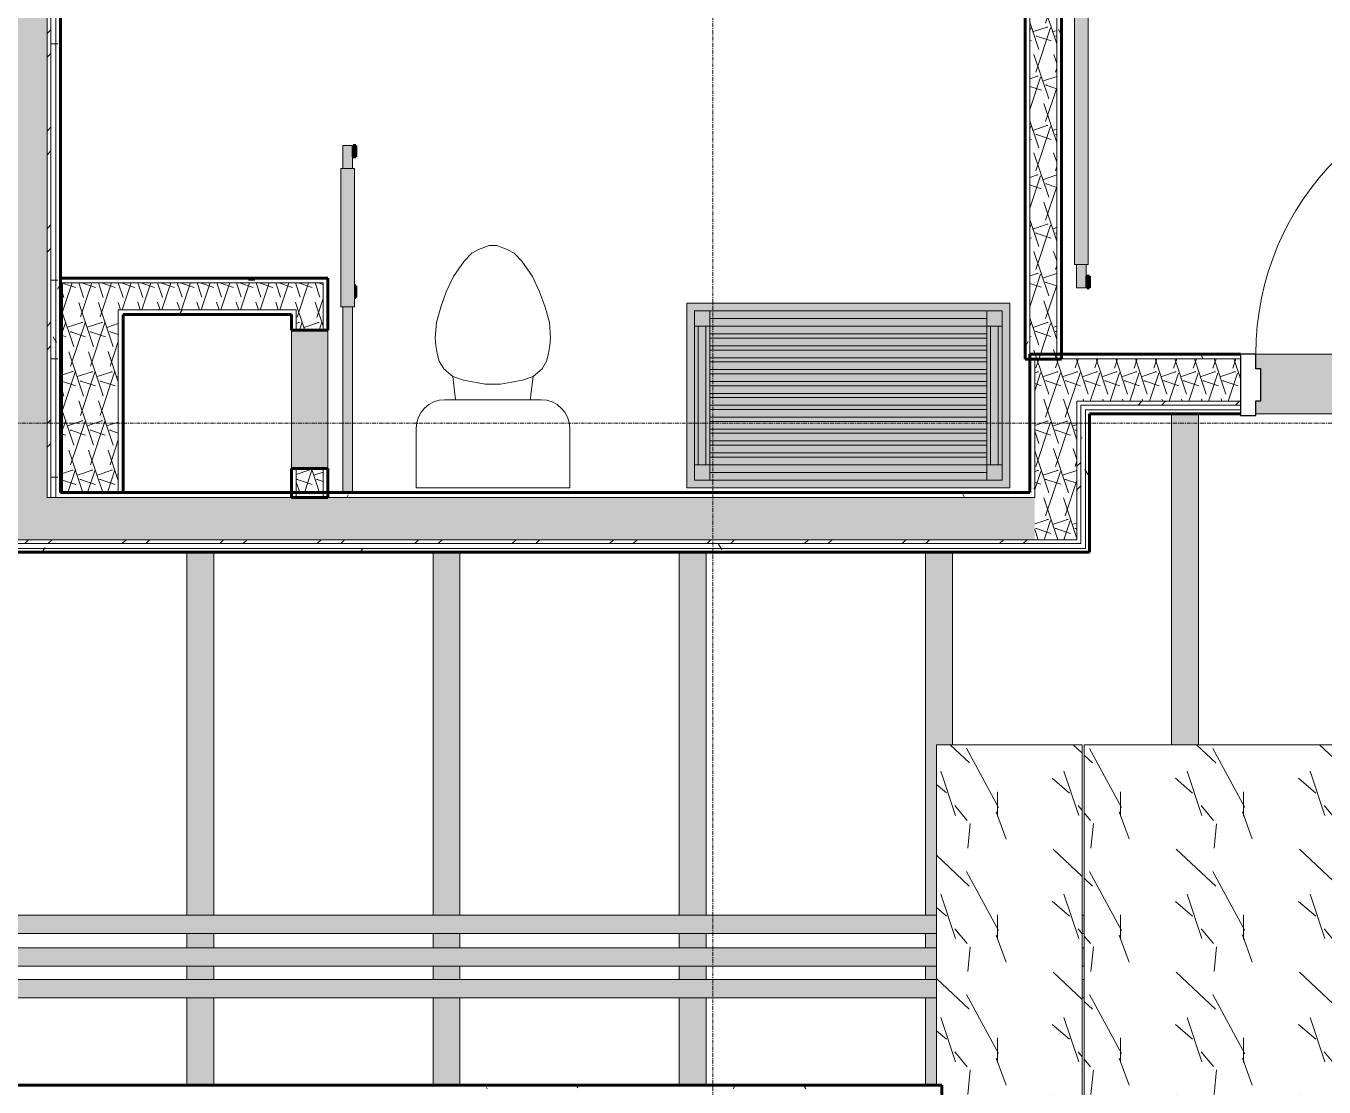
# Model space of a CAD drawing. Header units: inches. Extents: x -4169 to -1846, y 9706 to 12377.
# Drawn here: x -2916.6 to -2747.9, y 10380.9 to 10518.8 of the extents above; entities that cross this region are included whole.
import ezdxf

# ---------------------------------------------------------------- set-up
doc = ezdxf.new("R2010")
doc.units = ezdxf.units.IN
doc.header["$MEASUREMENT"] = 0
doc.linetypes.add('Grid Line 1_2_', pattern=[0.875, 0.5, -0.125, 0.125, -0.125])
for name, color, linetype, lineweight in [('0-1', 7, 'Continuous', 5), ('0-2', 50, 'Continuous', 18), ('A-CLNG', 13, 'Continuous', 18), ('A-CLNG-PATT-1', 252, 'Continuous', 18), ('A-DOOR', 31, 'Continuous', 18), ('A-DOOR-3', 135, 'Continuous', 18), ('A-DOOR-4', 50, 'Continuous', 18), ('A-DOOR-5', 10, 'Continuous', 60), ('A-DOOR-6', 31, 'Continuous', 30), ('A-DOOR-7', 31, 'Continuous', 9), ('A-DOOR-FRAM', 31, 'Continuous', 30), ('A-WALL', 113, 'Continuous', 18), ('A-WALL-1', 8, 'Continuous', 5), ('A-WALL-3', 252, 'Continuous', 18), ('A-WALL-4', 10, 'Continuous', 60), ('A-WALL-5', 50, 'Continuous', 18), ('A-WALL-PATT-1', 250, 'Continuous', 9), ('A-WALL-PATT-2', 253, 'Continuous', 9), ('A-WALL-PATT-4', 111, 'Continuous', 9), ('I-WALL', 2, 'Continuous', 18), ('I-WALL-2', 2, 'Continuous', 5), ('I-WALL-3', 2, 'Continuous', 60), ('P-PIPE', 3, 'Continuous', 9), ('P-PIPE-1', 3, 'Continuous', 5), ('P-SANR-FIXT-2', 250, 'Continuous', 9), ('Q-CASE-1', 9, 'Continuous', 9), ('Q-CASE-3', 250, 'Continuous', 9), ('S-BEAM', 12, 'Continuous', 9), ('S-GRID-1', 1, 'Grid Line 1_2_', 9)]:
    doc.layers.add(name, color=color, linetype=linetype, lineweight=lineweight)
pattern_1 = [(0, (0, 0), (20.48, 5.12), [0.845, -14.515, 0.845, -14.515, -81.92]), (0, (0, 0), (20.48, 5.12), [-30.72, 0.845, -29.875, 0.845, -14.515, -35.84]), (0, (0, 0), (20.48, 5.12), [-76.8, 0.845, -9.395, 0.845, -24.755]), (120, (7.68, 2.56), (-14.67405, 15.1762003), [0.845, -14.515, 0.845, -14.515, -81.92]), (120, (7.68, 2.56), (-14.67405, 15.1762003), [-30.72, 0.845, -29.875, 0.845, -14.515, -35.84]), (120, (7.68, 2.56), (-14.67405, 15.1762003), [-76.8, 0.845, -9.395, 0.845, -24.755]), (240, (10.24, 12.8), (-5.80595, -20.2962003), [0.845, -14.515, 0.845, -14.515, -81.92]), (240, (10.24, 12.8), (-5.80595, -20.2962003), [-30.72, 0.845, -29.875, 0.845, -14.515, -35.84]), (240, (10.24, 12.8), (-5.80595, -20.2962003), [-76.8, 0.845, -9.395, 0.845, -24.755])]
pattern_2 = [(161.57, (0.32, 0.32), (-2.560496185, -0.000537386), [0, -18.214, 2.022, 0]), (18.43, (-0.32, 0.32), (-2.560496185, 0.000537386), [0, -18.214, 2.022, 0]), (108.43, (0.32, 0.32), (1.27922091, -6.400876726), [6.07, -14.166]), (71.57, (-0.32, 0.32), (1.27922091, 6.400876726), [6.07, -14.166])]
pattern_3 = [(45, (0, 0), (-6.335677, 6.335677), []), (45, (0, 9.6), (-6.335677, 6.335677), [])]

# ---------------------------------------------------------------- blocks, each defined once
blk = doc.blocks.new('BARN - FLUSH - 3-0 x 7-0 BARN DOOR-2638558-ENLARGED RCP - 2ND FLOOR PLAN')
at = {"layer": 'A-DOOR-3'}
h = blk.add_hatch(color=256, dxfattribs=at)
h.paths.add_polyline_path([(21, -4.32), (-21, -4.34), (-21, -4.95), (21, -4.95), (21, -4.34)], flags=0)
h.paths.add_polyline_path([(-57, -4.63), (-57, -4.32), (-60, -4.34), (-60, -4.95), (-57, -4.95), (-57, -4.64)], flags=0)
h = blk.add_hatch(color=256, dxfattribs=at)
h.paths.add_polyline_path([(21, -5.55), (21, -4.95), (-21, -4.95), (-21, -5.57), (21, -5.57)], flags=0)
h.paths.add_polyline_path([(-57, -5.39), (-57, -4.95), (-60, -4.95), (-60, -5.57), (-57, -5.55), (-57, -5.39)], flags=0)
for points in [[(-21, -5.82), (-21, -4.07), (-57, -4.07), (-57, -5.82), (-22.13, -5.82)], [(-58.5, -6), (-58.5, -5.67), (-60, -5.67), (-60, -6)], [(-22.23, -6), (-22.23, -5.82), (-23.73, -5.82), (-23.73, -6), (-22.68, -6)]]:
    blk.add_hatch(color=256, dxfattribs=at).paths.add_polyline_path(points, flags=0)
at = {"layer": 'A-DOOR-4'}
for p, q in [((-60, -4.32), (-57, -4.32)), ((-60, -4.32), (-60, -4.95)), ((-60, -4.95), (-60, -5.57)), ((-57, -5.82), (-57, -4.07)), ((-57, -4.07), (-21, -4.07)), ((-21, -4.07), (-21, -5.82)), ((-21, -4.32), (21, -4.32)), ((21, -4.95), (21, -4.32)), ((21, -5.57), (21, -4.95)), ((-57, -5.57), (-60, -5.57)), ((-21, -5.82), (-57, -5.82)), ((21, -5.57), (-21, -5.57))]:
    blk.add_line(p, q, dxfattribs=at)
at = {"layer": 'A-DOOR-5'}
for p, q in [((-60, -6), (-60, -5.67)), ((-60, -5.67), (-58.5, -5.67)), ((-58.5, -6), (-60, -6)), ((-58.5, -5.67), (-58.5, -6)), ((-23.73, -6), (-23.73, -5.82)), ((-22.23, -6), (-23.73, -6)), ((-22.23, -5.82), (-22.23, -6))]:
    blk.add_line(p, q, dxfattribs=at)
blk = doc.blocks.new('Toilet-Domestic-3D - Toilet-Domestic-3D-1352612-ENLARGED RCP - 2ND FLOOR PLAN')
at = {"layer": 'P-SANR-FIXT-2'}
for p, q in [((-9.98, 19.48), (9.98, 19.48)), ((-9.98, 11.75), (-9.98, 19.48)), ((9.98, 19.48), (9.98, 11.75)), ((6.25, 8.02), (-6.25, 8.02)), ((-4.86, 8.02), (-5.21, 5)), ((4.86, 8.02), (5.21, 5)), ((-3.84, 5.5), (-5.21, 5)), ((-1, 6), (-3.84, 5.5)), ((1, 6), (-1, 6)), ((3.84, 5.5), (1, 6)), ((5.21, 5), (3.84, 5.5)), ((-6.4, 4), (-6.97, 3)), ((-5.21, 5), (-6.4, 4)), ((6.4, 4), (5.21, 5)), ((6.97, 3), (6.4, 4)), ((-7.24, 2), (-7.41, 1)), ((-6.97, 3), (-7.24, 2)), ((7.24, 2), (6.97, 3)), ((7.41, 1), (7.24, 2)), ((-7.41, 1), (-7.5, 0)), ((-7.5, 0), (-7.33, -1.99)), ((7.33, -1.99), (7.5, 0)), ((7.5, 0), (7.41, 1)), ((-7.33, -1.99), (-6.79, -4)), ((6.79, -4), (7.33, -1.99)), ((-6.79, -4), (-6.06, -6)), ((6.06, -6), (6.79, -4)), ((-6.06, -6), (-5.13, -8)), ((5.13, -8), (6.06, -6)), ((-5.13, -8), (-3.74, -10)), ((3.74, -10), (5.13, -8)), ((-3.74, -10), (-2.74, -11)), ((2.74, -11), (3.74, -10)), ((-2.74, -11), (-1.87, -11.5)), ((-1.87, -11.5), (-0.5, -12)), ((0.5, -12), (1.87, -11.5)), ((1.87, -11.5), (2.74, -11)), ((-0.5, -12), (0.5, -12))]:
    blk.add_line(p, q, dxfattribs=at)
for centre, start, end in [((-6.25, 11.75), 180, 270), ((6.25, 11.75), 270, 360)]:
    blk.add_arc(centre, 3.73, start, end, dxfattribs=at)
blk = doc.blocks.new('Bath Vanity - Bath Vanity 42_-V98-ENLARGED RCP - 2ND FLOOR PLAN')
at = {"layer": 'Q-CASE-1'}
h = blk.add_hatch(color=256, dxfattribs=at)
h.paths.add_polyline_path([(-20.26, 24), (-20.26, 0), (21.74, 0), (21.74, 24), (14.62, 24)], flags=0)
h.paths.add_polyline_path([(15.89, 23), (20.74, 23), (20.74, 1), (-19.26, 1), (-19.26, 23), (15.87, 23)], flags=0)
h.paths.add_polyline_path([(17.13, 22), (-17.26, 22), (-17.26, 21), (18.74, 21), (18.74, 22), (17.58, 22)], flags=0)
h.paths.add_polyline_path([(17.58, 20), (-17.26, 20), (-17.26, 19.45), (18.74, 19.45), (18.74, 20)], flags=0)
h.paths.add_polyline_path([(18.74, 18.45), (-17.26, 18.45), (-17.26, 17.91), (18.74, 17.91)], flags=0)
h.paths.add_polyline_path([(-16.18, 16.91), (-17.26, 16.91), (-17.26, 16.36), (18.74, 16.36), (18.74, 16.91), (17.58, 16.91)], flags=0)
h.paths.add_polyline_path([(17.58, 15.36), (-17.26, 15.36), (-17.26, 14.82), (18.74, 14.82), (18.74, 15.36)], flags=0)
h.paths.add_polyline_path([(-17.26, 13.82), (-17.26, 13.27), (18.74, 13.27), (18.74, 13.82), (-16.18, 13.82)], flags=0)
h.paths.add_polyline_path([(-17.26, 12.27), (-17.26, 11.73), (18.74, 11.73), (18.74, 12.27), (-16.18, 12.27)], flags=0)
h.paths.add_polyline_path([(17.58, 10.73), (-17.26, 10.73), (-17.26, 10.18), (18.74, 10.18), (18.74, 10.73)], flags=0)
h.paths.add_polyline_path([(-17.26, 9.18), (-17.26, 8.64), (18.74, 8.64), (18.74, 9.18), (-16.18, 9.18)], flags=0)
h.paths.add_polyline_path([(-17.26, 7.64), (-17.26, 7.09), (18.74, 7.09), (18.74, 7.64), (-16.18, 7.64)], flags=0)
h.paths.add_polyline_path([(18.74, 6.09), (-17.26, 6.09), (-17.26, 5.55), (18.74, 5.55)], flags=0)
h.paths.add_polyline_path([(18.74, 4.55), (-17.26, 4.55), (-17.26, 4), (18.74, 4)], flags=0)
h.paths.add_polyline_path([(-16.18, 3), (-17.26, 3), (-17.26, 2), (18.74, 2), (18.74, 3), (17.58, 3)], flags=0)
h = blk.add_hatch(color=256, dxfattribs=at)
h.paths.add_polyline_path([(-17.26, 23), (-19.26, 23), (-19.26, 21), (-17.26, 21), (-17.26, 22)], flags=0)
h.paths.add_polyline_path([(20.74, 23), (18.74, 23), (18.74, 21), (20.74, 21), (20.74, 22)], flags=0)
h.paths.add_polyline_path([(18.74, 3), (18.74, 1), (20.74, 1), (20.74, 3), (19.24, 3)], flags=0)
h.paths.add_polyline_path([(-19.26, 3), (-19.26, 1), (-17.26, 1), (-17.26, 3), (-18.76, 3)], flags=0)
for points in [[(16.85, 23), (-17.26, 23), (-17.26, 22), (18.74, 22), (18.74, 23), (17.07, 23)], [(-18.76, 21), (-19.26, 21), (-19.26, 3), (-18.76, 3.01), (-18.76, 20)], [(-17.76, 21), (-18.76, 21), (-18.76, 3), (-17.76, 3.01), (-17.76, 20)], [(-17.26, 21), (-17.76, 21), (-17.76, 3), (-17.26, 3.01), (-17.26, 20)], [(-17.26, 21), (-17.26, 20), (18.74, 20), (18.74, 21), (-16.18, 21)], [(19.17, 21), (18.74, 21), (18.74, 3), (19.24, 3.01), (19.24, 21)], [(20.24, 21), (19.24, 21), (19.24, 3), (20.24, 3.01), (20.24, 20.22)], [(20.24, 21), (20.24, 3), (20.74, 3.01), (20.74, 21)], [(-17.26, 19.45), (-17.26, 18.45), (18.74, 18.45), (18.74, 19.45), (-16.18, 19.45)], [(-17.26, 17.91), (-17.26, 16.91), (18.74, 16.91), (18.74, 17.91), (-16.18, 17.91)], [(-16.18, 16.36), (-17.26, 16.36), (-17.26, 15.36), (18.74, 15.36), (18.74, 16.36), (17.58, 16.36)], [(-16.18, 14.82), (-17.26, 14.82), (-17.26, 13.82), (18.74, 13.82), (18.74, 14.82), (17.58, 14.82)], [(-17.26, 13.27), (-17.26, 12.27), (18.74, 12.27), (18.74, 13.27), (-16.18, 13.27)], [(-17.26, 11.73), (-17.26, 10.73), (18.74, 10.73), (18.74, 11.73), (-16.18, 11.73)], [(-17.26, 10.18), (-17.26, 9.18), (18.74, 9.18), (18.74, 10.18), (-16.18, 10.18)], [(-9.14, 8.64), (-17.26, 8.64), (-17.26, 7.64), (18.74, 7.64), (18.74, 8.64), (17.58, 8.64)], [(-16.18, 7.09), (-17.26, 7.09), (-17.26, 6.09), (18.74, 6.09), (18.74, 7.09), (17.58, 7.09)], [(-16.18, 5.55), (-17.26, 5.55), (-17.26, 4.55), (18.74, 4.55), (18.74, 5.55), (17.58, 5.55)], [(17.58, 4), (-17.26, 4), (-17.26, 3), (18.74, 3.01), (18.74, 4)], [(17.58, 2), (-17.26, 2), (-17.26, 1), (18.74, 1), (18.74, 2)]]:
    blk.add_hatch(color=256, dxfattribs=at).paths.add_polyline_path(points, flags=0)
at = {"layer": 'Q-CASE-3'}
for p, q in [((-20.26, 0), (-20.26, 24)), ((-20.26, 24), (21.74, 24)), ((21.74, 24), (21.74, 0)), ((-19.26, 21), (-19.26, 23)), ((-19.26, 23), (-17.26, 23)), ((-17.26, 23), (18.74, 23)), ((-17.26, 23), (-17.26, 21)), ((-17.26, 22), (18.74, 22)), ((18.74, 21), (18.74, 23)), ((18.74, 23), (20.74, 23)), ((20.74, 23), (20.74, 21)), ((-19.26, 21), (-19.26, 3)), ((-17.26, 21), (-19.26, 21)), ((-18.76, 21), (-18.76, 3)), ((-17.76, 21), (-17.76, 3)), ((18.74, 21), (-17.26, 21)), ((-17.26, 21), (-17.26, 3)), ((18.74, 21), (18.74, 3)), ((20.74, 21), (18.74, 21)), ((19.24, 21), (19.24, 3)), ((20.24, 21), (20.24, 3)), ((20.74, 21), (20.74, 3)), ((-17.26, 20), (18.74, 20)), ((18.74, 19.45), (-17.26, 19.45)), ((-17.26, 18.45), (18.74, 18.45)), ((18.74, 17.91), (-17.26, 17.91)), ((-17.26, 16.91), (18.74, 16.91)), ((18.74, 16.36), (-17.26, 16.36)), ((-17.26, 15.36), (18.74, 15.36)), ((18.74, 14.82), (-17.26, 14.82)), ((-17.26, 13.82), (18.74, 13.82)), ((18.74, 13.27), (-17.26, 13.27)), ((-17.26, 12.27), (18.74, 12.27)), ((18.74, 11.73), (-17.26, 11.73)), ((-17.26, 10.73), (18.74, 10.73)), ((18.74, 10.18), (-17.26, 10.18)), ((-17.26, 9.18), (18.74, 9.18)), ((18.74, 8.64), (-17.26, 8.64)), ((-17.26, 7.64), (18.74, 7.64)), ((18.74, 7.09), (-17.26, 7.09)), ((-17.26, 6.09), (18.74, 6.09)), ((18.74, 5.55), (-17.26, 5.55)), ((-17.26, 4.55), (18.74, 4.55)), ((18.74, 4), (-17.26, 4)), ((-19.26, 1), (-19.26, 3)), ((-19.26, 3), (-17.26, 3)), ((-17.26, 3), (18.74, 3)), ((-17.26, 3), (-17.26, 1)), ((-17.26, 2), (18.74, 2)), ((18.74, 1), (18.74, 3)), ((18.74, 3), (20.74, 3)), ((20.74, 3), (20.74, 1)), ((-17.26, 1), (-19.26, 1)), ((-17.26, 1), (18.74, 1)), ((20.74, 1), (18.74, 1)), ((21.74, 0), (-20.26, 0))]:
    blk.add_line(p, q, dxfattribs=at)
blk = doc.blocks.new('BARN - FLUSH - WIDTH 2-2638555-ENLARGED RCP - 2ND FLOOR PLAN')
at = {"layer": 'A-DOOR-3'}
for points in [[(-31.5, 5.67), (-31.5, 6), (-33, 6), (-33, 5.67)], [(-15.13, 4.07), (-12, 4.07), (-12, 5.82), (-30, 5.82), (-30, 4.07), (-21.6, 4.07)], [(-13.23, 5.82), (-13.23, 6), (-14.73, 6), (-14.73, 5.82)]]:
    blk.add_hatch(color=256, dxfattribs=at).paths.add_polyline_path(points, flags=0)
h = blk.add_hatch(color=256, dxfattribs=at)
h.paths.add_polyline_path([(8.72, 4.95), (12, 4.95), (12, 5.57), (-12, 5.55), (-12, 4.95), (6.66, 4.95)], flags=0)
h.paths.add_polyline_path([(-33, 4.95), (-30, 4.95), (-30, 5.57), (-33, 5.55), (-33, 5.11)], flags=0)
h = blk.add_hatch(color=256, dxfattribs=at)
h.paths.add_polyline_path([(-33, 4.32), (-30, 4.34), (-30, 4.95), (-33, 4.95), (-33, 4.34)], flags=0)
h.paths.add_polyline_path([(8.72, 4.32), (12, 4.34), (12, 4.95), (-12, 4.95), (-12, 4.32), (6.75, 4.32)], flags=0)
at = {"layer": 'A-DOOR-4'}
for p, q in [((-30, 5.57), (-33, 5.57)), ((-33, 5.57), (-33, 4.95)), ((-30, 4.07), (-30, 5.82)), ((-30, 5.82), (-12, 5.82)), ((-12, 5.82), (-12, 4.07)), ((12, 5.57), (-12, 5.57)), ((12, 4.95), (12, 5.57)), ((-33, 4.95), (-33, 4.32)), ((-33, 4.32), (-30, 4.32)), ((-12, 4.07), (-30, 4.07)), ((-12, 4.32), (12, 4.32)), ((12, 4.32), (12, 4.95))]:
    blk.add_line(p, q, dxfattribs=at)
at = {"layer": 'A-DOOR-5'}
for p, q in [((-33, 6), (-33, 5.67)), ((-31.5, 6), (-33, 6)), ((-33, 5.67), (-31.5, 5.67)), ((-31.5, 5.67), (-31.5, 6)), ((-14.73, 6), (-14.73, 5.82)), ((-13.23, 6), (-14.73, 6)), ((-13.23, 5.82), (-13.23, 6))]:
    blk.add_line(p, q, dxfattribs=at)
blk = doc.blocks.new('CTR - 1st Phase - Unit Layouts_rvt-1-ENLARGED RCP - 2ND FLOOR PLAN')
at = {"layer": 'A-WALL-1'}
blk.add_hatch(color=256, dxfattribs=at).paths.add_polyline_path([(-2882.07, 10461.29), (-2877.32, 10461.29), (-2877.32, 10479.29), (-2882.07, 10479.29), (-2882.07, 10461.96)], flags=0)
at = {"layer": 'A-WALL-3'}
blk.add_hatch(color=256, dxfattribs=at).paths.add_polyline_path([(-2912.07, 10458.16), (-2911.82, 10458.16), (-2911.82, 10485.42), (-2912.07, 10485.41), (-2912.07, 10460.27)], flags=0)
at = {"layer": 'A-WALL-PATT-1'}
h = blk.add_hatch(dxfattribs=at)
h.set_pattern_fill('FP_1', color=256, style=0, pattern_type=2)
h.set_pattern_definition(pattern_1)
h.paths.add_polyline_path([(-2786.1, 10475.52), (-2786.1, 10522.67), (-2786.72, 10522.67), (-2786.72, 10475.52)], flags=0)
h.paths.add_polyline_path([(-2786.1, 10526.17), (-2786.1, 10526.79), (-2786.72, 10526.79), (-2786.72, 10526.17)], flags=0)
h.paths.add_polyline_path([(-2786.1, 10562.79), (-2786.1, 10565.89), (-2786.72, 10565.89), (-2786.72, 10562.79)], flags=0)
h = blk.add_hatch(dxfattribs=at)
h.set_pattern_fill('FP_1', color=256, style=0, pattern_type=2)
h.set_pattern_definition(pattern_1)
h.paths.add_polyline_path([(-2782.6, 10475.54), (-2781.97, 10475.54), (-2781.97, 10526.79), (-2782.6, 10526.79), (-2782.6, 10490.43)], flags=0)
h.paths.add_polyline_path([(-2782.6, 10562.79), (-2781.97, 10562.79), (-2781.97, 10565.89), (-2782.6, 10565.89)], flags=0)
h = blk.add_hatch(dxfattribs=at)
h.set_pattern_fill('FP_1', color=256, style=0, pattern_type=2)
h.set_pattern_definition(pattern_1)
h.paths.add_polyline_path([(-2877.95, 10485.42), (-2877.95, 10486.04), (-2912.07, 10486.04), (-2912.07, 10485.42), (-2881.45, 10485.42)], flags=0)
h = blk.add_hatch(dxfattribs=at)
h.set_pattern_fill('FP_1', color=256, style=0, pattern_type=2)
h.set_pattern_definition(pattern_1)
h.paths.add_polyline_path([(-2877.95, 10458.16), (-2877.32, 10458.16), (-2877.32, 10461.29), (-2877.95, 10461.29)], flags=0)
h.paths.add_polyline_path([(-2877.32, 10479.29), (-2877.32, 10486.04), (-2877.95, 10486.04), (-2877.95, 10479.29)], flags=0)
h = blk.add_hatch(dxfattribs=at)
h.set_pattern_fill('FP_1', color=256, style=0, pattern_type=2)
h.set_pattern_definition(pattern_1)
h.paths.add_polyline_path([(-2903.28, 10481.29), (-2882.07, 10481.29), (-2882.07, 10481.92), (-2904.57, 10481.92), (-2904.57, 10481.29), (-2903.95, 10481.29)], flags=0)
at = {"layer": 'A-WALL-PATT-2'}
h = blk.add_hatch(dxfattribs=at)
h.set_pattern_fill('FP_2', color=256, style=0, pattern_type=2)
h.set_pattern_definition(pattern_2)
h.paths.add_polyline_path([(-2782.6, 10475.52), (-2782.6, 10526.79), (-2786.1, 10526.79), (-2786.1, 10475.52)], flags=0)
h.paths.add_polyline_path([(-2784.12, 10562.79), (-2782.6, 10562.79), (-2782.6, 10565.89), (-2786.1, 10565.89), (-2786.1, 10562.79)], flags=0)
h = blk.add_hatch(dxfattribs=at)
h.set_pattern_fill('FP_2', color=256, style=0, pattern_type=2)
h.set_pattern_definition(pattern_2)
h.paths.add_polyline_path([(-2881.72, 10481.92), (-2881.45, 10481.92), (-2881.45, 10485.42), (-2911.82, 10485.42), (-2911.82, 10481.92), (-2882.07, 10481.92)], flags=0)
h = blk.add_hatch(dxfattribs=at)
h.set_pattern_fill('FP_2', color=256, style=0, pattern_type=2)
h.set_pattern_definition(pattern_2)
h.paths.add_polyline_path([(-2877.95, 10458.16), (-2877.95, 10461.29), (-2881.45, 10461.29), (-2881.45, 10458.16), (-2878.54, 10458.16)], flags=0)
h.paths.add_polyline_path([(-2877.95, 10479.29), (-2877.95, 10485.42), (-2881.45, 10485.42), (-2881.45, 10479.29)], flags=0)
h = blk.add_hatch(dxfattribs=at)
h.set_pattern_fill('FP_2', color=256, style=0, pattern_type=2)
h.set_pattern_definition(pattern_2)
h.paths.add_polyline_path([(-2904.57, 10458.16), (-2904.57, 10481.92), (-2911.82, 10481.92), (-2911.82, 10458.16), (-2907.05, 10458.16)], flags=0)
at = {"layer": 'A-WALL-4'}
for p, q in [((-2781.97, 10526.79), (-2781.97, 10475.52)), ((-2786.72, 10475.52), (-2786.72, 10522.04)), ((-2912.07, 10485.42), (-2912.07, 10486.04)), ((-2912.07, 10486.04), (-2882.07, 10486.04)), ((-2882.07, 10486.04), (-2877.95, 10486.04)), ((-2877.95, 10486.04), (-2877.32, 10486.04)), ((-2877.32, 10486.04), (-2877.32, 10479.29)), ((-2912.07, 10481.29), (-2912.07, 10485.42)), ((-2912.07, 10458.16), (-2912.07, 10481.29)), ((-2882.07, 10481.29), (-2903.95, 10481.29)), ((-2903.95, 10481.29), (-2903.95, 10458.16)), ((-2882.07, 10479.29), (-2882.07, 10481.29)), ((-2877.32, 10479.29), (-2882.07, 10479.29)), ((-2781.97, 10475.52), (-2786.72, 10475.52)), ((-2882.07, 10457.53), (-2882.07, 10461.29)), ((-2882.07, 10461.29), (-2877.32, 10461.29)), ((-2877.32, 10461.29), (-2877.32, 10457.53)), ((-2903.95, 10458.16), (-2912.07, 10458.16)), ((-2877.32, 10457.53), (-2882.07, 10457.53))]:
    blk.add_line(p, q, dxfattribs=at)
at = {"layer": 'A-WALL-5'}
for p, q in [((-2782.6, 10475.52), (-2782.6, 10526.79)), ((-2786.1, 10475.52), (-2786.1, 10522.67)), ((-2912.07, 10485.42), (-2911.82, 10485.42)), ((-2911.82, 10485.42), (-2912.07, 10485.42)), ((-2911.82, 10485.42), (-2882.07, 10485.42)), ((-2911.82, 10485.42), (-2911.82, 10481.92)), ((-2881.45, 10485.42), (-2882.07, 10485.42)), ((-2877.95, 10485.42), (-2881.45, 10485.42)), ((-2877.95, 10479.29), (-2877.95, 10485.42)), ((-2911.82, 10481.92), (-2911.82, 10481.29)), ((-2911.82, 10481.29), (-2911.82, 10458.16)), ((-2904.57, 10481.92), (-2882.07, 10481.92)), ((-2904.57, 10481.92), (-2904.57, 10481.29)), ((-2904.57, 10481.29), (-2904.57, 10458.16)), ((-2881.45, 10481.92), (-2882.07, 10481.92)), ((-2881.45, 10479.29), (-2881.45, 10481.92)), ((-2882.07, 10479.29), (-2882.07, 10461.29)), ((-2877.32, 10461.29), (-2877.32, 10479.29)), ((-2881.45, 10457.53), (-2881.45, 10461.29)), ((-2877.95, 10457.53), (-2877.95, 10461.29))]:
    blk.add_line(p, q, dxfattribs=at)
at = {"layer": '0-2'}
for name, p, rotation in [('BARN - FLUSH - 3-0 x 7-0 BARN DOOR-2638558-ENLARGED RCP - 2ND FLOOR PLAN', (-2784.35, 10544.79), 89.99999999996989), ('BARN - FLUSH - WIDTH 2-2638555-ENLARGED RCP - 2ND FLOOR PLAN', (-2879.7, 10470.29), 269.9999999999567), ('Toilet-Domestic-3D - Toilet-Domestic-3D-1352612-ENLARGED RCP - 2ND FLOOR PLAN', (-2855.88, 10478.26), 180)]:
    blk.add_blockref(name, p, dxfattribs=dict(at, rotation=rotation))
blk.add_blockref('Bath Vanity - Bath Vanity 42_-V98-ENLARGED RCP - 2ND FLOOR PLAN', (-2810.44, 10458.78), dxfattribs=at)
blk = doc.blocks.new('CTR - 1st Phase - Shell_rvt-1-ENLARGED RCP - 2ND FLOOR PLAN')
at = {"layer": 'S-GRID-1'}
for p, q in [((-2827.32, 9836.18), (-2827.32, 12344.54)), ((-1846.46, 10467.19), (-4136.46, 10467.19))]:
    blk.add_line(p, q, dxfattribs=at)
blk = doc.blocks.new('HOLLOW METAL - UNIT DOOR-2154430-ENLARGED RCP - 2ND FLOOR PLAN')
at = {"layer": 'A-DOOR-6'}
for p, q in [((18, 40.125), (16.25, 40.125)), ((16.25, 40.125), (16.25, 4.125)), ((18, 4.125), (18, 40.125)), ((16.25, 4.125), (18, 4.125))]:
    blk.add_line(p, q, dxfattribs=at)
at = {"layer": 'A-DOOR-7'}
blk.add_arc((18, 4.125), 36, 90, 180, dxfattribs=at)
at = {"layer": 'A-DOOR-FRAM'}
for p, q in [((-18, 4.125), (-20, 4.125)), ((-20, 4.125), (-20, -3.875)), ((-18, 2.1875), (-18, 4.125)), ((18, 4.125), (18, 2.1875)), ((20, 4.125), (18, 4.125)), ((20, -3.875), (20, 4.125)), ((-17.375, 2.1875), (-18, 2.1875)), ((-17.375, -1.9375), (-17.375, 2.1875)), ((18, 2.1875), (17.375, 2.1875)), ((17.375, 2.1875), (17.375, -1.9375)), ((-18, -3.875), (-18, -1.9375)), ((-18, -1.9375), (-17.375, -1.9375)), ((17.375, -1.9375), (18, -1.9375)), ((18, -1.9375), (18, -3.875)), ((-20, -3.875), (-18, -3.875)), ((18, -3.875), (20, -3.875))]:
    blk.add_line(p, q, dxfattribs=at)
blk = doc.blocks.new('Dimension Lumber - LVL - 3_5X5_5-V168-ENLARGED RCP - 2ND FLOOR PLAN')
at = {"layer": 'S-BEAM'}
h = blk.add_hatch(color=256, dxfattribs=at)
h.paths.add_polyline_path([(-34.63, 1.54), (-34.63, -1.75), (-23.29, -1.75), (-23.29, 1.75), (-34.63, 1.75)], flags=0)
h.paths.add_polyline_path([(-20.91, 1.54), (-20.91, -1.75), (-19.16, -1.75), (-19.16, 1.75), (-20.91, 1.75)], flags=0)
h.paths.add_polyline_path([(-16.78, 1.75), (-16.78, -1.75), (-14.92, -1.75), (-14.92, 1.75), (-15.85, 1.75)], flags=0)
h.paths.add_polyline_path([(-12.54, -1.75), (34.63, -1.75), (34.63, 1.75), (-12.54, 1.75), (-12.54, 1.54)], flags=0)
for p, q in [((-34.63, 1.75), (-23.29, 1.75)), ((-20.91, 1.75), (-19.16, 1.75)), ((-16.78, 1.75), (-14.92, 1.75)), ((-12.54, 1.75), (34.63, 1.75)), ((-34.63, -1.75), (-23.29, -1.75)), ((-20.91, -1.75), (-19.16, -1.75)), ((-16.78, -1.75), (-14.92, -1.75)), ((-12.54, -1.75), (34.63, -1.75))]:
    blk.add_line(p, q, dxfattribs=at)
blk = doc.blocks.new('Dimension Lumber - LVL - 3_5X5_5-V170-ENLARGED RCP - 2ND FLOOR PLAN')
at = {"layer": 'S-BEAM'}
h = blk.add_hatch(color=256, dxfattribs=at)
h.paths.add_polyline_path([(-24.15, 0.72), (-24.15, 0.31), (-12.81, 0.31), (-12.81, 1.75), (-24.15, 1.75), (-24.15, 1.2)], flags=0)
h.paths.add_polyline_path([(-10.44, 1.75), (-10.44, 0.31), (-8.68, 0.31), (-8.68, 1.75)], flags=0)
h.paths.add_polyline_path([(-6.31, 0.31), (-4.44, 0.31), (-4.44, 1.75), (-6.31, 1.75)], flags=0)
h.paths.add_polyline_path([(-2.07, 1.75), (-2.07, 0.31), (20.07, 0.31), (20.07, -1.75), (45.1, -1.75), (45.1, 1.75), (4.68, 1.75)], flags=0)
for p, q in [((-24.15, 1.75), (-12.81, 1.75)), ((-10.44, 1.75), (-8.68, 1.75)), ((-6.31, 1.75), (-4.44, 1.75)), ((-2.07, 1.75), (45.1, 1.75)), ((20.07, -1.75), (45.1, -1.75))]:
    blk.add_line(p, q, dxfattribs=at)
blk = doc.blocks.new('Dimension Lumber - LVL - 3_5X5_5-V171-ENLARGED RCP - 2ND FLOOR PLAN')
at = {"layer": 'S-BEAM'}
blk.add_hatch(color=256, dxfattribs=at).paths.add_polyline_path([(9.6, -1.75), (52.63, -1.75), (52.63, 1.75), (9.6, 1.75), (9.6, -1.28)], flags=0)
for p, q in [((9.6, 1.75), (52.63, 1.75)), ((9.6, -1.75), (52.63, -1.75))]:
    blk.add_line(p, q, dxfattribs=at)

msp = doc.modelspace()

# ---------------------------------------------------------------- hatches: boundary and pattern name
at = {"layer": 'A-CLNG-PATT-1'}
h = msp.add_hatch(dxfattribs=at)
h.set_pattern_fill('FP_55', color=256, style=0, pattern_type=2)
h.set_pattern_definition([(108.435, (4.16, 0), (-16.000521, 32.0003383), [6.072, -44.525]), (139.399, (2.24, 5.76), (-96.00016541, 79.9998798), [2.95, -144.562]), (136.848, (16, 7.68), (-240.00202852, 223.9982064), [7.018, -343.889]), (109.983, (10.88, 12.48), (-47.99971113, 127.99986808), [3.746, -183.53]), (90, (9.6, 0), (-16, 16), [3.2, -12.8]), (118.443, (9.6, 3.2), (112.0002199, -207.99937941), [8.734, -427.981]), (84.289, (5.44, 10.88), (-16.00092206, -143.99947947), [3.216, -157.582]), (129.806, (5.76, 14.08), (64.00060153, -80.0001644), [2.499, -122.465])])
h.paths.add_polyline_path([(-2797.52, 10363.16), (-2781.2, 10363.16), (-2781.2, 10363.41), (-2779.28, 10363.41), (-2779.28, 10425.39), (-2798.23, 10425.39), (-2798.23, 10381.16), (-2797.52, 10381.16), (-2797.52, 10369.78)], flags=0)
h.paths.add_polyline_path([(-2740.88, 10363.16), (-2740.88, 10425.39), (-2779.03, 10425.39), (-2779.03, 10363.16), (-2743.2, 10363.16), (-2743.2, 10363.41), (-2741.2, 10363.41), (-2741.2, 10363.16)], flags=0)
h.paths.add_polyline_path([(-2721.68, 10382.41), (-2721.68, 10425.39), (-2740.63, 10425.39), (-2740.63, 10382.41), (-2737.85, 10382.41)], flags=0)
at = {"layer": 'A-WALL-PATT-4'}
h = msp.add_hatch(dxfattribs=at)
h.set_pattern_fill('FP_2', color=256, style=0, pattern_type=2)
h.set_pattern_definition(pattern_2)
h.paths.add_polyline_path([(-2919.32, 10457.54), (-2913.82, 10457.54), (-2913.82, 10691.35), (-2913.95, 10691.35), (-2913.95, 10721.35), (-2913.82, 10721.35), (-2913.82, 10843.14), (-2919.32, 10843.14), (-2919.32, 10457.54)], flags=0)
h = msp.add_hatch(dxfattribs=at)
h.set_pattern_fill('FP_38', color=256, style=0, pattern_type=2)
h.set_pattern_definition(pattern_3)
h.paths.add_polyline_path([(-2913.82, 10457.54), (-2913.32, 10457.57), (-2913.32, 10647.42), (-2913.82, 10647.42), (-2913.82, 10458.16)], flags=0)
h.paths.add_polyline_path([(-2913.57, 10650.92), (-2913.32, 10650.92), (-2913.32, 10691.35), (-2913.82, 10691.35), (-2913.82, 10650.92)], flags=0)
h.paths.add_polyline_path([(-2913.48, 10721.35), (-2913.32, 10721.35), (-2913.32, 10843.14), (-2913.82, 10843.14), (-2913.82, 10721.35)], flags=0)
h = msp.add_hatch(dxfattribs=at)
h.set_pattern_fill('FP_1', color=256, style=0, pattern_type=2)
h.set_pattern_definition(pattern_1)
h.paths.add_polyline_path([(-2913.32, 10457.54), (-2912.7, 10457.54), (-2912.7, 10647.42), (-2913.32, 10647.42), (-2913.32, 10458.16)], flags=0)
h.paths.add_polyline_path([(-2913.01, 10650.92), (-2912.7, 10650.92), (-2912.7, 10691.35), (-2913.32, 10691.35), (-2913.32, 10650.92)], flags=0)
h.paths.add_polyline_path([(-2913.32, 10721.35), (-2912.7, 10721.35), (-2912.7, 10843.14), (-2913.32, 10843.14), (-2913.32, 10751.84)], flags=0)
h = msp.add_hatch(dxfattribs=at)
h.set_pattern_fill('FP_1', color=256, style=0, pattern_type=2)
h.set_pattern_definition(pattern_1)
h.paths.add_polyline_path([(-2912.07, 10458.16), (-2912.07, 10647.42), (-2912.7, 10647.42), (-2912.7, 10458.16)], flags=0)
h.paths.add_polyline_path([(-2912.57, 10650.92), (-2912.07, 10650.92), (-2912.07, 10691.35), (-2912.7, 10691.35), (-2912.7, 10650.92)], flags=0)
h.paths.add_polyline_path([(-2912.07, 10721.35), (-2912.07, 10843.14), (-2912.7, 10843.14), (-2912.7, 10721.35)], flags=0)
h = msp.add_hatch(dxfattribs=at)
h.set_pattern_fill('FP_1', color=256, style=0, pattern_type=2)
h.set_pattern_definition(pattern_1)
h.paths.add_polyline_path([(-2786.1, 10457.54), (-2785.47, 10457.54), (-2785.47, 10475.52), (-2786.1, 10475.52), (-2786.1, 10458.16)], flags=0)
h = msp.add_hatch(dxfattribs=at)
h.set_pattern_fill('FP_2', color=256, style=0, pattern_type=2)
h.set_pattern_definition(pattern_2)
h.paths.add_polyline_path([(-2779.97, 10470.04), (-2758.72, 10470.04), (-2758.72, 10475.54), (-2785.47, 10475.52), (-2785.47, 10470.04)], flags=0)
h.paths.add_polyline_path([(-2710.72, 10470.04), (-2710.72, 10475.54), (-2718.72, 10475.54), (-2718.72, 10470.04)], flags=0)
h.paths.add_polyline_path([(-2670.72, 10470.04), (-2643.97, 10470.04), (-2643.99, 10475.52), (-2670.72, 10475.54), (-2670.72, 10470.1)], flags=0)
h = msp.add_hatch(dxfattribs=at)
h.set_pattern_fill('FP_1', color=256, style=0, pattern_type=2)
h.set_pattern_definition(pattern_1)
h.paths.add_polyline_path([(-2780.28, 10475.54), (-2758.72, 10475.54), (-2758.72, 10476.16), (-2781.97, 10476.16), (-2781.97, 10475.54)], flags=0)
h.paths.add_polyline_path([(-2718.72, 10475.54), (-2718.35, 10475.54), (-2718.35, 10476.16), (-2718.72, 10476.16)], flags=0)
h.paths.add_polyline_path([(-2711.1, 10475.54), (-2710.72, 10475.54), (-2710.72, 10476.16), (-2711.1, 10476.16)], flags=0)
h.paths.add_polyline_path([(-2649.47, 10475.54), (-2647.47, 10475.54), (-2647.47, 10476.16), (-2670.72, 10476.16), (-2670.72, 10475.54), (-2653.8, 10475.54)], flags=0)
h = msp.add_hatch(dxfattribs=at)
h.set_pattern_fill('FP_2', color=256, style=0, pattern_type=2)
h.set_pattern_definition(pattern_2)
h.paths.add_polyline_path([(-2779.97, 10452.04), (-2779.97, 10470.04), (-2785.47, 10470.04), (-2785.47, 10452.04)], flags=0)
h = msp.add_hatch(dxfattribs=at)
h.set_pattern_fill('FP_38', color=256, style=0, pattern_type=2)
h.set_pattern_definition(pattern_3)
h.paths.add_polyline_path([(-2779.97, 10469.54), (-2758.72, 10469.54), (-2758.72, 10470.04), (-2779.97, 10470.04)], flags=0)
h.paths.add_polyline_path([(-2711.72, 10469.54), (-2710.72, 10469.54), (-2710.72, 10470.04), (-2718.72, 10470.04), (-2718.72, 10469.54), (-2712.22, 10469.54)], flags=0)
h.paths.add_polyline_path([(-2670.72, 10469.54), (-2649.47, 10469.54), (-2649.47, 10470.04), (-2670.72, 10470.04)], flags=0)
h = msp.add_hatch(dxfattribs=at)
h.set_pattern_fill('FP_38', color=256, style=0, pattern_type=2)
h.set_pattern_definition(pattern_3)
h.paths.add_polyline_path([(-2779.47, 10451.54), (-2779.47, 10469.54), (-2779.97, 10469.53), (-2779.97, 10451.54)], flags=0)
h = msp.add_hatch(dxfattribs=at)
h.set_pattern_fill('FP_1', color=256, style=0, pattern_type=2)
h.set_pattern_definition(pattern_1)
h.paths.add_polyline_path([(-2779.47, 10468.91), (-2758.72, 10468.91), (-2758.72, 10469.54), (-2779.47, 10469.54), (-2779.47, 10469.4)], flags=0)
h.paths.add_polyline_path([(-2712.22, 10468.91), (-2710.72, 10468.91), (-2710.72, 10469.54), (-2718.72, 10469.54), (-2718.72, 10468.91), (-2717.72, 10468.91)], flags=0)
h.paths.add_polyline_path([(-2668.17, 10468.91), (-2649.97, 10468.91), (-2649.97, 10469.54), (-2670.72, 10469.54), (-2670.72, 10468.91)], flags=0)
h = msp.add_hatch(dxfattribs=at)
h.set_pattern_fill('FP_1', color=256, style=0, pattern_type=2)
h.set_pattern_definition(pattern_1)
h.paths.add_polyline_path([(-2778.85, 10450.91), (-2778.85, 10468.91), (-2779.47, 10468.91), (-2779.47, 10450.91)], flags=0)
h = msp.add_hatch(dxfattribs=at)
h.set_pattern_fill('FP_1', color=256, style=0, pattern_type=2)
h.set_pattern_definition(pattern_1)
h.paths.add_polyline_path([(-2778.85, 10468.41), (-2758.72, 10468.41), (-2758.72, 10468.91), (-2778.85, 10468.91)], flags=0)
h.paths.add_polyline_path([(-2710.72, 10468.41), (-2710.72, 10468.91), (-2718.72, 10468.91), (-2718.72, 10468.41)], flags=0)
h.paths.add_polyline_path([(-2650.72, 10468.41), (-2650.6, 10468.41), (-2650.6, 10468.91), (-2670.72, 10468.91), (-2670.72, 10468.41), (-2651.1, 10468.41)], flags=0)
h = msp.add_hatch(dxfattribs=at)
h.set_pattern_fill('FP_1', color=256, style=0, pattern_type=2)
h.set_pattern_definition(pattern_1)
h.paths.add_polyline_path([(-2778.35, 10450.41), (-2778.35, 10468.41), (-2778.85, 10468.41), (-2778.83, 10450.41), (-2778.52, 10450.41)], flags=0)
h = msp.add_hatch(dxfattribs=at)
h.set_pattern_fill('FP_2', color=256, style=0, pattern_type=2)
h.set_pattern_definition(pattern_2)
h.paths.add_polyline_path([(-2788.86, 10452.04), (-2785.47, 10452.04), (-2785.47, 10457.54), (-3019.4, 10457.54), (-3019.4, 10452.04), (-2856.4, 10452.04)], flags=0)
h = msp.add_hatch(dxfattribs=at)
h.set_pattern_fill('FP_1', color=256, style=0, pattern_type=2)
h.set_pattern_definition(pattern_1)
h.paths.add_polyline_path([(-2788.7, 10457.54), (-2786.1, 10457.54), (-2786.1, 10458.16), (-2912.7, 10458.16), (-2912.7, 10457.54), (-2788.86, 10457.54)], flags=0)
h.paths.add_polyline_path([(-3018.77, 10457.54), (-2919.95, 10457.54), (-2919.95, 10458.16), (-3018.77, 10458.16)], flags=0)
h = msp.add_hatch(dxfattribs=at)
h.set_pattern_fill('FP_38', color=256, style=0, pattern_type=2)
h.set_pattern_definition(pattern_3)
h.paths.add_polyline_path([(-2907.05, 10451.54), (-2779.97, 10451.54), (-2779.97, 10452.04), (-3024.9, 10452.04), (-3024.88, 10451.54), (-2912.7, 10451.54)], flags=0)
h = msp.add_hatch(dxfattribs=at)
h.set_pattern_fill('FP_1', color=256, style=0, pattern_type=2)
h.set_pattern_definition(pattern_1)
h.paths.add_polyline_path([(-2788.86, 10450.41), (-2778.85, 10450.41), (-2778.85, 10450.91), (-3026.02, 10450.91), (-3026.02, 10450.41), (-2796.17, 10450.41)], flags=0)
h = msp.add_hatch(dxfattribs=at)
h.set_pattern_fill('FP_1', color=256, style=0, pattern_type=2)
h.set_pattern_definition(pattern_1)
h.paths.add_polyline_path([(-2915.49, 10450.91), (-2779.47, 10450.91), (-2779.47, 10451.54), (-3025.4, 10451.54), (-3025.4, 10450.91), (-2919.32, 10450.91)], flags=0)
h = msp.add_hatch(dxfattribs=at)
h.set_pattern_fill('FP_1', color=256, style=0, pattern_type=2)
h.set_pattern_definition(pattern_1)
h.paths.add_polyline_path([(-2798.65, 10380.66), (-2798.02, 10380.66), (-2798.02, 10381.16), (-3073, 10381.16), (-3073, 10380.66), (-2799.15, 10380.66)], flags=0)
at = {"layer": 'I-WALL-2'}
msp.add_hatch(color=256, dxfattribs=at).paths.add_polyline_path([(-2756.72, 10468.41), (-2720.72, 10468.41), (-2720.72, 10470.1), (-2721.35, 10470.1), (-2721.33, 10474.23), (-2720.72, 10474.23), (-2720.72, 10476.16), (-2756.72, 10476.16), (-2756.72, 10474.23), (-2756.1, 10474.23), (-2756.1, 10470.1), (-2756.72, 10470.1), (-2756.72, 10468.79)], flags=0)
at = {"layer": 'P-PIPE-1'}
h = msp.add_hatch(color=256, dxfattribs=at)
h.paths.add_polyline_path([(-2518.43, 10402.06), (-2508.23, 10402.06), (-2508.23, 10403.25), (-2721.68, 10403.24), (-2721.68, 10402.06), (-2518.74, 10402.06)], flags=0)
h.paths.add_polyline_path([(-3042.11, 10402.06), (-2798.23, 10402.06), (-2798.23, 10403.25), (-3435.32, 10403.25), (-3435.32, 10402.06), (-3052.17, 10402.06)], flags=0)
h.paths.add_polyline_path([(-2740.63, 10402.06), (-2740.63, 10403.25), (-2740.88, 10403.24), (-2740.88, 10402.06)], flags=0)
h.paths.add_polyline_path([(-2779.03, 10402.06), (-2779.03, 10403.25), (-2779.28, 10403.24), (-2779.28, 10402.06)], flags=0)
h = msp.add_hatch(color=256, dxfattribs=at)
h.paths.add_polyline_path([(-2927.67, 10400.87), (-2798.23, 10400.9), (-2798.23, 10402.06), (-3435.32, 10402.06), (-3435.32, 10400.87), (-2940.81, 10400.87)], flags=0)
h.paths.add_polyline_path([(-2518.73, 10400.87), (-2508.23, 10400.87), (-2508.23, 10402.06), (-2721.68, 10402.06), (-2721.68, 10400.87), (-2518.74, 10400.87)], flags=0)
h.paths.add_polyline_path([(-2740.63, 10400.87), (-2740.63, 10402.06), (-2740.88, 10402.06), (-2740.88, 10400.87)], flags=0)
h.paths.add_polyline_path([(-2779.03, 10400.87), (-2779.03, 10402.06), (-2779.28, 10402.06), (-2779.28, 10400.87)], flags=0)
h = msp.add_hatch(color=256, dxfattribs=at)
h.paths.add_polyline_path([(-2516.47, 10397.82), (-2512.47, 10397.82), (-2512.47, 10399.01), (-2721.68, 10399), (-2721.68, 10397.82), (-2518.74, 10397.82)], flags=0)
h.paths.add_polyline_path([(-3435.32, 10397.82), (-2798.23, 10397.82), (-2798.23, 10399.01), (-3435.32, 10399.01), (-3435.32, 10397.83)], flags=0)
h.paths.add_polyline_path([(-2740.63, 10397.82), (-2740.63, 10399.01), (-2740.88, 10399), (-2740.88, 10397.82)], flags=0)
h.paths.add_polyline_path([(-2779.03, 10397.82), (-2779.03, 10399.01), (-2779.28, 10398.99), (-2779.28, 10397.82)], flags=0)
h = msp.add_hatch(color=256, dxfattribs=at)
h.paths.add_polyline_path([(-2949.25, 10396.63), (-2798.23, 10396.66), (-2798.23, 10397.82), (-3435.32, 10397.82), (-3435.32, 10396.63), (-2956.17, 10396.63)], flags=0)
h.paths.add_polyline_path([(-2518.74, 10396.63), (-2512.47, 10396.63), (-2512.47, 10397.82), (-2721.68, 10397.82), (-2721.68, 10396.63), (-2519.84, 10396.63)], flags=0)
h.paths.add_polyline_path([(-2740.88, 10396.63), (-2740.63, 10396.63), (-2740.63, 10397.82), (-2740.88, 10397.82), (-2740.88, 10396.66)], flags=0)
h.paths.add_polyline_path([(-2779.28, 10396.63), (-2779.03, 10396.66), (-2779.03, 10397.82), (-2779.28, 10397.82), (-2779.28, 10396.66)], flags=0)
h = msp.add_hatch(color=256, dxfattribs=at)
h.paths.add_polyline_path([(-2957.69, 10393.69), (-2798.23, 10393.69), (-2798.23, 10394.88), (-3435.32, 10394.88), (-3435.32, 10393.69), (-2966.14, 10393.69)], flags=0)
h.paths.add_polyline_path([(-2516.47, 10393.69), (-2516.47, 10394.88), (-2721.68, 10394.87), (-2721.68, 10393.69), (-2518.74, 10393.69)], flags=0)
h.paths.add_polyline_path([(-2740.63, 10393.69), (-2740.63, 10394.88), (-2740.88, 10394.87), (-2740.88, 10393.69)], flags=0)
h.paths.add_polyline_path([(-2779.03, 10393.69), (-2779.03, 10394.88), (-2779.28, 10394.87), (-2779.28, 10393.69)], flags=0)
h = msp.add_hatch(color=256, dxfattribs=at)
h.paths.add_polyline_path([(-2956.17, 10392.5), (-2798.23, 10392.53), (-2798.23, 10393.69), (-3435.32, 10393.69), (-3435.32, 10392.5), (-2957.69, 10392.5)], flags=0)
h.paths.add_polyline_path([(-2516.47, 10392.5), (-2516.47, 10393.69), (-2721.68, 10393.69), (-2721.68, 10392.5), (-2518.74, 10392.5)], flags=0)
h.paths.add_polyline_path([(-2740.63, 10392.5), (-2740.63, 10393.69), (-2740.88, 10393.69), (-2740.88, 10392.5)], flags=0)
h.paths.add_polyline_path([(-2779.03, 10392.5), (-2779.03, 10393.69), (-2779.28, 10393.69), (-2779.28, 10392.5)], flags=0)

# ---------------------------------------------------------------- linework, layer by layer
at = {"layer": 'A-CLNG'}
for p, q in [((-2798.23, 10381.16), (-2798.23, 10425.39)), ((-2798.23, 10425.39), (-2779.28, 10425.39)), ((-2779.28, 10425.39), (-2779.28, 10363.41)), ((-2779.03, 10363.16), (-2779.03, 10425.39)), ((-2779.03, 10425.39), (-2740.88, 10425.39))]:
    msp.add_line(p, q, dxfattribs=at)
at = {"layer": 'A-WALL'}
for p, q in [((-2913.82, 10457.54), (-2913.82, 10691.35)), ((-2913.32, 10457.54), (-2913.32, 10691.35)), ((-2912.7, 10457.54), (-2912.7, 10691.35)), ((-2785.47, 10475.54), (-2758.72, 10475.54)), ((-2785.47, 10475.54), (-2785.47, 10457.54)), ((-2779.97, 10470.04), (-2758.72, 10470.04)), ((-2779.97, 10452.04), (-2779.97, 10470.04)), ((-2779.47, 10469.54), (-2758.72, 10469.54)), ((-2779.47, 10451.54), (-2779.47, 10469.54)), ((-2778.85, 10468.91), (-2758.72, 10468.91)), ((-2778.85, 10450.91), (-2778.85, 10468.91)), ((-2913.82, 10457.54), (-2785.47, 10457.54)), ((-3024.9, 10452.04), (-2779.97, 10452.04)), ((-3026.02, 10450.91), (-2778.85, 10450.91)), ((-3025.4, 10451.54), (-2779.47, 10451.54))]:
    msp.add_line(p, q, dxfattribs=at)
at = {"layer": 'I-WALL'}
for p, q in [((-2722.47, 10476.16), (-2756.72, 10476.16)), ((-2756.72, 10468.41), (-2720.72, 10468.41))]:
    msp.add_line(p, q, dxfattribs=at)
at = {"layer": 'I-WALL-3'}
for p, q in [((-2912.07, 10691.35), (-2912.07, 10458.16)), ((-2786.1, 10476.16), (-2758.72, 10476.16)), ((-2786.1, 10458.16), (-2786.1, 10476.16)), ((-2758.72, 10468.41), (-2778.35, 10468.41)), ((-2778.35, 10468.41), (-2778.35, 10450.41)), ((-2912.07, 10458.16), (-2786.1, 10458.16)), ((-2778.35, 10450.41), (-3026.52, 10450.41)), ((-3073.5, 10381.16), (-2797.52, 10381.16)), ((-2797.52, 10381.16), (-2797.52, 10363.16))]:
    msp.add_line(p, q, dxfattribs=at)
at = {"layer": 'P-PIPE'}
for p, q in [((-3435.32, 10403.25), (-2798.23, 10403.25)), ((-2779.28, 10403.25), (-2779.03, 10403.25)), ((-2798.23, 10400.87), (-3435.32, 10400.87)), ((-2779.03, 10400.87), (-2779.28, 10400.87)), ((-3435.32, 10399.01), (-2798.23, 10399.01)), ((-2779.28, 10399.01), (-2779.03, 10399.01)), ((-2798.23, 10396.63), (-3435.32, 10396.63)), ((-2779.03, 10396.63), (-2779.28, 10396.63)), ((-3435.32, 10394.88), (-2798.23, 10394.88)), ((-2779.28, 10394.88), (-2779.03, 10394.88)), ((-2798.23, 10392.5), (-3435.32, 10392.5)), ((-2779.03, 10392.5), (-2779.28, 10392.5))]:
    msp.add_line(p, q, dxfattribs=at)

# ---------------------------------------------------------------- block references
at = {"layer": '0-1'}
for name in ['CTR - 1st Phase - Shell_rvt-1-ENLARGED RCP - 2ND FLOOR PLAN', 'CTR - 1st Phase - Unit Layouts_rvt-1-ENLARGED RCP - 2ND FLOOR PLAN']:
    msp.add_blockref(name, (0, 0), dxfattribs=at)
at = {"layer": 'A-DOOR'}
msp.add_blockref('HOLLOW METAL - UNIT DOOR-2154430-ENLARGED RCP - 2ND FLOOR PLAN', (-2738.72, 10472.04), dxfattribs=at)
at = {"layer": 'S-BEAM'}
for name, p, rotation in [('Dimension Lumber - LVL - 3_5X5_5-V171-ENLARGED RCP - 2ND FLOOR PLAN', (-2765.92, 10415.79), 90.00000000000071), ('Dimension Lumber - LVL - 3_5X5_5-V168-ENLARGED RCP - 2ND FLOOR PLAN', (-2893.92, 10415.79), 90.00000000000057), ('Dimension Lumber - LVL - 3_5X5_5-V168-ENLARGED RCP - 2ND FLOOR PLAN', (-2861.92, 10415.79), 90.00000000000057), ('Dimension Lumber - LVL - 3_5X5_5-V168-ENLARGED RCP - 2ND FLOOR PLAN', (-2829.92, 10415.79), 90.00000000000057), ('Dimension Lumber - LVL - 3_5X5_5-V170-ENLARGED RCP - 2ND FLOOR PLAN', (-2797.92, 10405.31), 90.00000000000064)]:
    msp.add_blockref(name, p, dxfattribs=dict(at, rotation=rotation))

doc.saveas('drawing.dxf')
